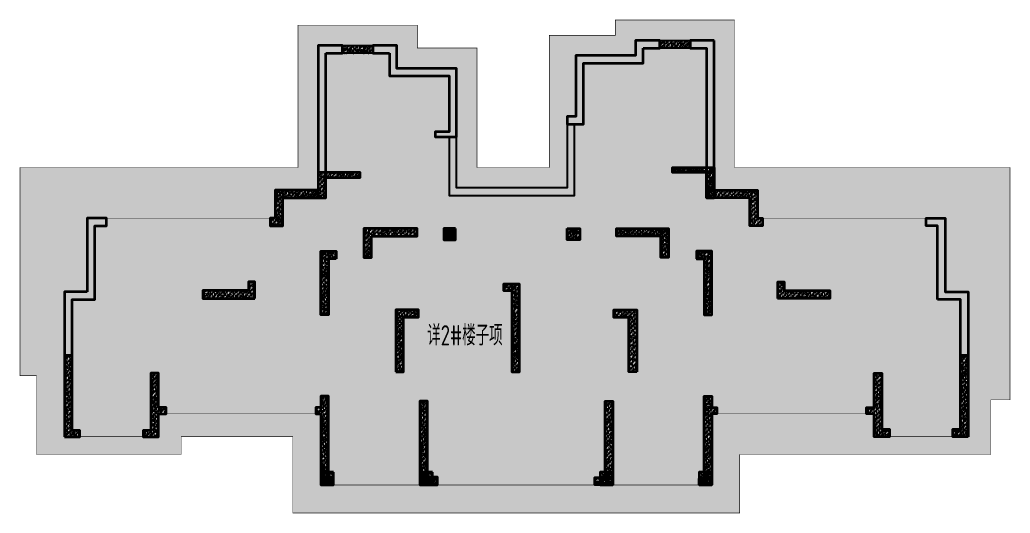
# Model space of a CAD drawing. Extents: x 923964 to 1204934, y 804567 to 1705037.
# Drawn here: x 984564 to 1023584, y 1425617 to 1445037 of the extents above; entities that cross this region are included whole.
import ezdxf
from ezdxf.enums import TextEntityAlignment as Align

# ---------------------------------------------------------------- set-up
doc = ezdxf.new("R2010")
doc.units = 0
doc.header["$LTSCALE"] = 500
doc.linetypes.add('DASH', pattern=[0.35, 0.25, -0.1])
for name, color, linetype in [('S_COLU', 2, 'CONTINUOUS'), ('S_PLAN_HACH1', 61, 'CONTINUOUS'), ('S_WALL', 2, 'CONTINUOUS'), ('S_WALL_HACH', 30, 'CONTINUOUS'), ('S_WALL_OTHE_HACH', 33, 'CONTINUOUS'), ('主楼填充1', 1, 'CONTINUOUS')]:
    doc.layers.add(name, color=color, linetype=linetype)
doc.styles.add('TH-STYLE3', font='tssdeng.shx', dxfattribs={"width": 0.7, "bigfont": 'tssdchn.shx'})
pattern_1 = [(49.99999999999999, (603440.386412383, 1166297.849095088), (179.3150456501884, -15.68803374564878), [18.75, -206.25]), (355, (603440.386412383, 1166297.849095088), (-34.68783340325, 188.048033425003), [15, -165]), (100.4514, (603455.3293323831, 1166296.541760088), (144.6273454285054, 172.3598855152384), [15.9350475, -175.285528]), (46.18420000000002, (603440.386412383, 1166347.849095088), (266.8102621564111, -41.37975358225452), [28.12499999999997, -309.3749999999995]), (96.6356, (603462.6205986331, 1166344.400768338), (233.6656763871758, 243.5294677251104), [23.902572, -262.92825]), (351.1842, (603440.386412383, 1166347.849095088), (233.6654862834068, 243.5296502313311), [22.5, -247.5]), (21, (603465.386412383, 1166335.349095088), (149.2267630296154, -100.6547226663347), [18.75, -206.25]), (326.0000000000001, (603465.386412383, 1166335.349095088), (60.82883298039543, 181.2875112617133), [15, -165]), (71.4514, (603477.821970633, 1166326.961193588), (210.0556571453725, 80.6326241774881), [15.9350475, -175.285528]), (37.50000000000001, (603440.386412383, 1166297.849095088), (3.039963829322667, 83.22346345782788), [0, -163, 0, -167.5, 0, -165.625]), (7.499999999999999, (603440.386412383, 1166297.849095088), (65.76738436053715, 98.60292797059006), [0, -95.5, 0, -159.25, 0, -63.125]), (327.5, (603384.636412383, 1166297.849095088), (133.4556090431022, -5.638717933594939), [0, -62.5, 0, -195, 0, -258.75]), (317.5, (603359.636412383, 1166297.849095088), (145.7965423355966, 25.02624558307943), [0, -81.25, 0, -129.5, 0, -183.75]), (45, (603440.386412383, 1166297.849095088), (-88.38834764831843, 88.38834764831844), [])]
pattern_2 = [(49.99999999999999, (603440.386412383, 1266297.849095088), (179.3150456501884, -15.68803374564878), [18.75, -206.25]), (355, (603440.386412383, 1266297.849095088), (-34.68783340325, 188.048033425003), [15, -165]), (100.4514, (603455.3293323831, 1266296.541760088), (144.6273454285054, 172.3598855152384), [15.9350475, -175.285528]), (46.18420000000002, (603440.386412383, 1266347.849095088), (266.8102621564111, -41.37975358225452), [28.12499999999997, -309.3749999999995]), (96.6356, (603462.6205986331, 1266344.400768338), (233.6656763871758, 243.5294677251104), [23.902572, -262.92825]), (351.1842, (603440.386412383, 1266347.849095088), (233.6654862834068, 243.5296502313311), [22.5, -247.5]), (21, (603465.386412383, 1266335.349095088), (149.2267630296154, -100.6547226663347), [18.75, -206.25]), (326.0000000000001, (603465.386412383, 1266335.349095088), (60.82883298039543, 181.2875112617133), [15, -165]), (71.4514, (603477.821970633, 1266326.961193588), (210.0556571453725, 80.6326241774881), [15.9350475, -175.285528]), (37.50000000000001, (603440.386412383, 1266297.849095088), (3.039963829322667, 83.22346345782788), [0, -163, 0, -167.5, 0, -165.625]), (7.499999999999999, (603440.386412383, 1266297.849095088), (65.76738436053715, 98.60292797059006), [0, -95.5, 0, -159.25, 0, -63.125]), (327.5, (603384.636412383, 1266297.849095088), (133.4556090431022, -5.638717933594939), [0, -62.5, 0, -195, 0, -258.75]), (317.5, (603359.636412383, 1266297.849095088), (145.7965423355966, 25.02624558307943), [0, -81.25, 0, -129.5, 0, -183.75]), (45, (603440.386412383, 1266297.849095088), (-88.38834764831843, 88.38834764831844), [])]

msp = doc.modelspace()

# ---------------------------------------------------------------- hatches: boundary and pattern name
at = {"layer": 'S_PLAN_HACH1'}
h = msp.add_hatch(dxfattribs=at)
h.set_pattern_fill('CROSS', color=4, scale=50, style=0)
h.set_pattern_definition([(0, (-20950.76521069126, 423431.9499665042), (317.5, 317.5), [158.75, -476.25]), (90, (-20871.39021069126, 423352.5749665042), (-317.5, 317.5), [158.75, -476.25])])
h.paths.add_polyline_path([(1012923.895654668, 1425627.369599244), (995323.8956546681, 1425627.369599244), (995323.8956546681, 1428627.369599244), (990923.8956546681, 1428627.369599244), (990923.8956546681, 1427927.369599244), (985223.8956546681, 1427927.369599244), (985223.8956546681, 1431027.368659029), (984573.8956546681, 1431027.368659029), (984573.8956546681, 1439227.369599244), (995523.8956546682, 1439227.369599244), (995523.8956546681, 1444827.369599244), (1000223.895654668, 1444827.369599244), (1000223.895654668, 1443927.369599244), (1002573.895654668, 1443927.369599244), (1002573.895654668, 1439227.369599244), (1005423.895654668, 1439227.369599244), (1005423.895654668, 1444427.369599244), (1008023.895654668, 1444427.369599244), (1008023.895654668, 1445027.369599244), (1012723.895654668, 1445027.369599244), (1012723.895654668, 1439227.369599244), (1023573.895655714, 1439227.369599244), (1023573.895655714, 1430076.805867947), (1022823.895654668, 1430076.805867947), (1022823.895654668, 1427927.369599244), (1012923.895654668, 1427927.369599244)])
at = {"layer": 'S_WALL_HACH'}
for points in [[(1009123.895020989, 1443927.369599275), (1009773.895020989, 1443927.369599275), (1009773.895020989, 1444227.369599275), (1008823.895020989, 1444227.369599275), (1008823.895020989, 1443627.369599275), (1006473.895020989, 1443627.369599275), (1006473.895020989, 1441227.369599275), (1006123.895020989, 1441227.369599275), (1006123.895020989, 1440927.369599275), (1006773.895020989, 1440927.369599275), (1006773.895020989, 1443327.369599275), (1009123.895020989, 1443327.369599275)], [(1009773.895020989, 1444227.369599275), (1010973.895021002, 1444227.369599275), (1010973.895021002, 1443927.369599275), (1009773.895020989, 1443927.369599275)], [(1011923.895021004, 1444227.369599275), (1010973.895021004, 1444227.369599275), (1010973.895021002, 1443927.369599275), (1011623.895021002, 1443927.369599275), (1011623.895020991, 1438027.369599275), (1011923.895020991, 1438027.369599275)], [(996623.8950209885, 1443727.369599275), (997273.8950209885, 1443727.369599275), (997273.8950209885, 1444027.369599275), (996323.8950209885, 1444027.369599275), (996323.8950209885, 1438027.369599275), (996623.8950209885, 1438027.369599275)], [(997273.8950209885, 1444027.369599275), (998473.8950209885, 1444027.369599275), (998473.8950209885, 1443727.369599275), (997273.8950209885, 1443727.369599275)], [(999123.8950209885, 1443727.369599275), (999123.8950209885, 1442827.369599275), (1001473.895020989, 1442827.369599275), (1001473.895020989, 1440627.369599275), (1000923.895020989, 1440627.369599275), (1000923.895020989, 1440427.369599275), (1001773.895020989, 1440427.369599275), (1001773.895020989, 1443127.369599275), (999423.8950209885, 1443127.369599275), (999423.8950209885, 1444027.369599275), (998473.8950209885, 1444027.369599275), (998473.8950209885, 1443727.369599275)], [(1001773.895020989, 1440427.369599275), (1001473.895020989, 1440427.369599275), (1001473.895020989, 1438127.369599275), (1006423.895020989, 1438127.369599275), (1006423.895020989, 1440927.369599275), (1006123.895020989, 1440927.369599275), (1006123.895020989, 1438427.369599275), (1001773.895020989, 1438427.369599275)], [(1011623.895020988, 1439027.369599275), (1010273.895020988, 1439027.369599275), (1010273.895020988, 1439227.369599275), (1011923.895020992, 1439227.369599275), (1011923.895020992, 1438027.369599275), (1011623.895020988, 1438027.369599275)], [(996623.8950209885, 1438827.369599275), (997973.8950209885, 1438827.369599275), (997973.8950209885, 1439027.369599275), (996323.895020989, 1439027.369599275), (996323.895020989, 1438027.369599275), (996623.8950209885, 1438027.369599275)], [(994623.8950209885, 1437227.369599275), (994423.8950209885, 1437227.369599275), (994423.8950209885, 1436927.369599275), (994923.8950209885, 1436927.369599275), (994923.8950209885, 1438027.369599275), (996323.8950209885, 1438027.369599275), (996323.8950209885, 1438327.369599275), (994623.8950209885, 1438327.369599275)], [(1013623.895020988, 1437227.369599275), (1013823.895020988, 1437227.369599275), (1013823.895020988, 1436927.369599275), (1013323.895020988, 1436927.369599275), (1013323.895020988, 1438027.369599275), (1011923.895020989, 1438027.369599275), (1011923.895020989, 1438327.369599275), (1013623.895020988, 1438327.369599275)], [(987223.8950209887, 1434327.369599275), (986323.8950209887, 1434327.369599275), (986323.8950209887, 1431827.369599275), (986623.8950209887, 1431827.369599275), (986623.8950209887, 1434027.369599275), (987523.8950209887, 1434027.369599275), (987523.8950209887, 1436927.369599275), (987973.8950209887, 1436927.369599275), (987973.8950209887, 1437227.369599275), (987223.8950209887, 1437227.369599275)], [(1020723.895020988, 1434027.369599276), (1020723.895020988, 1436927.369599276), (1020273.895020988, 1436927.369599276), (1020273.895020988, 1437227.369599276), (1021023.895020988, 1437227.369599276), (1021023.895020988, 1434327.369599276), (1021923.895020988, 1434327.369599276), (1021923.895020988, 1431827.369599276), (1021623.895020988, 1431827.369599276), (1021623.895020988, 1434027.369599276)], [(998423.8950209885, 1436517.369599275), (1000223.895020989, 1436517.369599275), (1000223.895020989, 1436827.369599275), (998123.8950209885, 1436827.369599275), (998123.8950209885, 1435677.369599275), (998423.8950209885, 1435677.369599275)], [(1001723.895020989, 1436827.369599275), (1001273.895020989, 1436827.369599275), (1001273.895020989, 1436377.369599275), (1001723.895020989, 1436377.369599275)], [(1006123.895020989, 1436827.369599275), (1006623.895020989, 1436827.369599275), (1006623.895020989, 1436377.369599275), (1006123.895020989, 1436377.369599275)], [(1009823.895020988, 1436517.369599275), (1008073.895020988, 1436517.369599275), (1008073.895020988, 1436827.369599275), (1010123.895020988, 1436827.369599275), (1010123.895020988, 1435677.369599275), (1009823.895020988, 1435677.369599275)], [(997023.8950209887, 1435627.369599275), (996723.8950209887, 1435627.369599275), (996723.8950209887, 1433427.369599275), (996423.8950209887, 1433427.369599275), (996423.8950209887, 1435927.369599275), (997023.8950209887, 1435927.369599275)], [(1011223.895020988, 1435627.369599275), (1011523.895020988, 1435627.369599275), (1011523.895020988, 1433427.369599275), (1011823.895020988, 1433427.369599275), (1011823.895020988, 1435927.369599275), (1011223.895020988, 1435927.369599275)], [(993823.8950209885, 1434067.369599275), (993823.8950209885, 1434727.369599275), (993573.8950209885, 1434727.369599275), (993573.8950209885, 1434377.369599275), (991773.8950209885, 1434377.369599275), (991773.8950209885, 1434067.369599275)], [(1003948.895020989, 1434377.369599275), (1003948.895020989, 1431177.369599275), (1004248.895020989, 1431177.369599274), (1004248.895020989, 1434627.369599274), (1003623.895020989, 1434627.369599275), (1003623.895020989, 1434377.369599275)], [(1014423.895020988, 1434067.369599275), (1014423.895020988, 1434727.369599275), (1014673.895020988, 1434727.369599275), (1014673.895020988, 1434377.369599275), (1016473.895020988, 1434377.369599275), (1016473.895020988, 1434067.369599275)], [(999373.8950209885, 1431177.369599275), (999683.8950209885, 1431177.369599275), (999683.8950209885, 1433327.369599275), (1000273.895020989, 1433327.369599275), (1000273.895020989, 1433627.369599275), (999373.8950209885, 1433627.369599275)], [(1008873.895020989, 1431177.369599275), (1008563.895020988, 1431177.369599275), (1008563.895020988, 1433317.369599275), (1007973.895020988, 1433317.369599275), (1007973.895020988, 1433627.369599275), (1008873.895020988, 1433627.369599275)], [(986323.8950209887, 1428627.369599275), (986923.8950209887, 1428627.369599275), (986923.8950209887, 1428877.369599275), (986623.8950209887, 1428877.369599275), (986623.8950209887, 1431827.369599275), (986323.8950209887, 1431827.369599275)], [(1021923.895020989, 1428627.369599276), (1021323.895020989, 1428627.369599276), (1021323.895020989, 1428927.369599276), (1021623.895020989, 1428927.369599276), (1021623.895020989, 1431827.369599276), (1021923.895020989, 1431827.369599276)], [(990023.8950209885, 1429777.369599275), (990023.8950209885, 1431127.369599275), (989723.8950209885, 1431127.369599275), (989723.8950209885, 1428877.369599275), (989423.8950209885, 1428877.369599275), (989423.8950209885, 1428627.369599275), (990023.8950209885, 1428627.369599275), (990023.8950209885, 1429527.369599275), (990323.8950209885, 1429527.369599275), (990323.8950209885, 1429777.369599275)], [(1018223.895020989, 1429777.369599275), (1018223.895020989, 1431127.369599275), (1018523.895020989, 1431127.369599275), (1018523.895020989, 1428927.369599275), (1018823.895020989, 1428927.369599275), (1018823.895020989, 1428627.369599275), (1018223.895020989, 1428627.369599275), (1018223.895020989, 1429527.369599275), (1017923.895020989, 1429527.369599275), (1017923.895020989, 1429777.369599275)], [(996423.8950209885, 1426727.369599276), (996923.8950209885, 1426727.369599276), (996923.8950209885, 1426977.369599276), (996723.8950209885, 1426977.369599276), (996723.8950209885, 1430227.369599276), (996423.8950209885, 1430227.369599276), (996423.8950209885, 1429777.369599275), (996223.8950209885, 1429777.369599275), (996223.8950209887, 1429527.369599275), (996423.8950209885, 1429527.369599275)], [(1011823.895020989, 1426727.369599276), (1011323.895020989, 1426727.369599277), (1011323.895020989, 1426977.369599277), (1011523.895020989, 1426977.369599276), (1011523.895020989, 1430227.369599276), (1011823.895020989, 1430227.369599276), (1011823.895020989, 1429777.369599275), (1012023.895020989, 1429777.369599275), (1012023.895020989, 1429527.369599275), (1011823.895020989, 1429527.369599275)], [(1000623.895020989, 1427029.094082715), (1000623.895020989, 1430027.369599281), (1000323.895020989, 1430027.369599281), (1000323.895020989, 1426727.369599281), (1001023.895020989, 1426727.369599282), (1001023.895020989, 1427029.094082716)], [(1007623.895020989, 1427027.369599281), (1007623.895020989, 1430027.369599281), (1007923.895020989, 1430027.36959928), (1007923.895020989, 1426727.369599281), (1007223.895020989, 1426727.369599282), (1007223.895020989, 1427027.369599282)], [(996923.8950209885, 1427227.369599276), (996423.8950209885, 1427227.369599276), (996423.8950209885, 1426727.369599276), (996923.8950209885, 1426727.369599276)], [(1000823.895020989, 1427227.369599281), (1000323.895020989, 1427227.369599281), (1000323.895020989, 1426727.369599281), (1000823.895020989, 1426727.369599281)], [(1007923.895020989, 1427227.369599281), (1007423.895020989, 1427227.369599281), (1007423.895020989, 1426727.369599281), (1007923.895020989, 1426727.369599281)], [(1011823.895020989, 1427227.369599281), (1011323.895020989, 1427227.369599281), (1011323.895020989, 1426727.369599281), (1011823.895020989, 1426727.369599281)]]:
    msp.add_hatch(color=256, dxfattribs=at).paths.add_polyline_path(points)
at = {"layer": 'S_WALL_OTHE_HACH'}
h = msp.add_hatch(dxfattribs=at)
h.set_pattern_fill('ARMORED', color=256, scale=25, style=0)
h.set_pattern_definition(pattern_1)
h.paths.add_polyline_path([(1009123.895020989, 1443927.369599275), (1009773.895020989, 1443927.369599275), (1009773.895020989, 1444227.369599275), (1008823.895020989, 1444227.369599275), (1008823.895020989, 1443627.369599275), (1006473.895020989, 1443627.369599275), (1006473.895020989, 1441227.369599275), (1006123.895020989, 1441227.369599275), (1006123.895020989, 1440927.369599275), (1006773.895020989, 1440927.369599275), (1006773.895020989, 1443327.369599275), (1009123.895020989, 1443327.369599275)])
h = msp.add_hatch(dxfattribs=at)
h.set_pattern_fill('ARMORED', color=256, scale=25, style=0)
h.set_pattern_definition(pattern_2)
h.paths.add_polyline_path([(1009773.895020989, 1444227.369599275), (1010973.895021002, 1444227.369599275), (1010973.895021002, 1443927.369599275), (1009773.895020989, 1443927.369599275)])
h = msp.add_hatch(dxfattribs=at)
h.set_pattern_fill('ARMORED', color=256, scale=25, style=0)
h.set_pattern_definition(pattern_1)
h.paths.add_polyline_path([(1011923.895021004, 1444227.369599275), (1010973.895021004, 1444227.369599275), (1010973.895021002, 1443927.369599275), (1011623.895021002, 1443927.369599275), (1011623.895020991, 1438027.369599275), (1011923.895020991, 1438027.369599275)])
h = msp.add_hatch(dxfattribs=at)
h.set_pattern_fill('ARMORED', color=256, scale=25, style=0)
h.set_pattern_definition(pattern_1)
h.paths.add_polyline_path([(996623.8950209885, 1443727.369599275), (997273.8950209885, 1443727.369599275), (997273.8950209885, 1444027.369599275), (996323.8950209885, 1444027.369599275), (996323.8950209885, 1438027.369599275), (996623.8950209885, 1438027.369599275)])
h = msp.add_hatch(dxfattribs=at)
h.set_pattern_fill('ARMORED', color=256, scale=25, style=0)
h.set_pattern_definition(pattern_2)
h.paths.add_polyline_path([(997273.8950209885, 1444027.369599275), (998473.8950209885, 1444027.369599275), (998473.8950209885, 1443727.369599275), (997273.8950209885, 1443727.369599275)])
h = msp.add_hatch(dxfattribs=at)
h.set_pattern_fill('ARMORED', color=256, scale=25, style=0)
h.set_pattern_definition(pattern_1)
h.paths.add_polyline_path([(999123.8950209885, 1443727.369599275), (999123.8950209885, 1442827.369599275), (1001473.895020989, 1442827.369599275), (1001473.895020989, 1440627.369599275), (1000923.895020989, 1440627.369599275), (1000923.895020989, 1440427.369599275), (1001773.895020989, 1440427.369599275), (1001773.895020989, 1443127.369599275), (999423.8950209885, 1443127.369599275), (999423.8950209885, 1444027.369599275), (998473.8950209885, 1444027.369599275), (998473.8950209885, 1443727.369599275)])
h = msp.add_hatch(dxfattribs=at)
h.set_pattern_fill('ARMORED', color=256, scale=25, style=0)
h.set_pattern_definition(pattern_2)
h.paths.add_polyline_path([(1001773.895020989, 1440427.369599275), (1001473.895020989, 1440427.369599275), (1001473.895020989, 1438127.369599275), (1006423.895020989, 1438127.369599275), (1006423.895020989, 1440927.369599275), (1006123.895020989, 1440927.369599275), (1006123.895020989, 1438427.369599275), (1001773.895020989, 1438427.369599275)])
h = msp.add_hatch(dxfattribs=at)
h.set_pattern_fill('ARMORED', color=256, scale=25, style=0)
h.set_pattern_definition([(49.99999999999999, (601690.386412383, 1168697.849095088), (179.3150456501884, -15.68803374564878), [18.75, -206.25]), (355, (601690.386412383, 1168697.849095088), (-34.68783340325, 188.048033425003), [15, -165]), (100.4514, (601705.3293323831, 1168696.541760088), (144.6273454285054, 172.3598855152384), [15.9350475, -175.285528]), (46.18420000000002, (601690.386412383, 1168747.849095088), (266.8102621564111, -41.37975358225452), [28.12499999999997, -309.3749999999995]), (96.6356, (601712.6205986331, 1168744.400768338), (233.6656763871758, 243.5294677251104), [23.902572, -262.92825]), (351.1842, (601690.386412383, 1168747.849095088), (233.6654862834068, 243.5296502313311), [22.5, -247.5]), (21, (601715.386412383, 1168735.349095088), (149.2267630296154, -100.6547226663347), [18.75, -206.25]), (326.0000000000001, (601715.386412383, 1168735.349095088), (60.82883298039543, 181.2875112617133), [15, -165]), (71.4514, (601727.821970633, 1168726.961193588), (210.0556571453725, 80.6326241774881), [15.9350475, -175.285528]), (37.50000000000001, (601690.386412383, 1168697.849095088), (3.039963829322667, 83.22346345782788), [0, -163, 0, -167.5, 0, -165.625]), (7.499999999999999, (601690.386412383, 1168697.849095088), (65.76738436053715, 98.60292797059006), [0, -95.5, 0, -159.25, 0, -63.125]), (327.5, (601634.636412383, 1168697.849095088), (133.4556090431022, -5.638717933594939), [0, -62.5, 0, -195, 0, -258.75]), (317.5, (601609.636412383, 1168697.849095088), (145.7965423355966, 25.02624558307943), [0, -81.25, 0, -129.5, 0, -183.75]), (45, (601690.386412383, 1168697.849095088), (-88.38834764831843, 88.38834764831844), [])])
h.paths.add_polyline_path([(1011623.895020988, 1439027.369599275), (1010273.895020988, 1439027.369599275), (1010273.895020988, 1439227.369599275), (1011923.895020992, 1439227.369599275), (1011923.895020992, 1438027.369599275), (1011623.895020988, 1438027.369599275)])
h = msp.add_hatch(dxfattribs=at)
h.set_pattern_fill('ARMORED', color=256, scale=25, style=0)
h.set_pattern_definition([(49.99999999999999, (601690.386412383, 1168497.849095088), (179.3150456501884, -15.68803374564878), [18.75, -206.25]), (355, (601690.386412383, 1168497.849095088), (-34.68783340325, 188.048033425003), [15, -165]), (100.4514, (601705.3293323831, 1168496.541760088), (144.6273454285054, 172.3598855152384), [15.9350475, -175.285528]), (46.18420000000002, (601690.386412383, 1168547.849095088), (266.8102621564111, -41.37975358225452), [28.12499999999997, -309.3749999999995]), (96.6356, (601712.6205986331, 1168544.400768338), (233.6656763871758, 243.5294677251104), [23.902572, -262.92825]), (351.1842, (601690.386412383, 1168547.849095088), (233.6654862834068, 243.5296502313311), [22.5, -247.5]), (21, (601715.386412383, 1168535.349095088), (149.2267630296154, -100.6547226663347), [18.75, -206.25]), (326.0000000000001, (601715.386412383, 1168535.349095088), (60.82883298039543, 181.2875112617133), [15, -165]), (71.4514, (601727.821970633, 1168526.961193588), (210.0556571453725, 80.6326241774881), [15.9350475, -175.285528]), (37.50000000000001, (601690.386412383, 1168497.849095088), (3.039963829322667, 83.22346345782788), [0, -163, 0, -167.5, 0, -165.625]), (7.499999999999999, (601690.386412383, 1168497.849095088), (65.76738436053715, 98.60292797059006), [0, -95.5, 0, -159.25, 0, -63.125]), (327.5, (601634.636412383, 1168497.849095088), (133.4556090431022, -5.638717933594939), [0, -62.5, 0, -195, 0, -258.75]), (317.5, (601609.636412383, 1168497.849095088), (145.7965423355966, 25.02624558307943), [0, -81.25, 0, -129.5, 0, -183.75]), (45, (601690.386412383, 1168497.849095088), (-88.38834764831843, 88.38834764831844), [])])
h.paths.add_polyline_path([(996623.8950209885, 1438827.369599275), (997973.8950209885, 1438827.369599275), (997973.8950209885, 1439027.369599275), (996323.895020989, 1439027.369599275), (996323.895020989, 1438027.369599275), (996623.8950209885, 1438027.369599275)])
h = msp.add_hatch(dxfattribs=at)
h.set_pattern_fill('ARMORED', color=256, scale=25, style=0)
h.set_pattern_definition(pattern_1)
h.paths.add_polyline_path([(994623.8950209885, 1437227.369599275), (994423.8950209885, 1437227.369599275), (994423.8950209885, 1436927.369599275), (994923.8950209885, 1436927.369599275), (994923.8950209885, 1438027.369599275), (996323.8950209885, 1438027.369599275), (996323.8950209885, 1438327.369599275), (994623.8950209885, 1438327.369599275)])
h = msp.add_hatch(dxfattribs=at)
h.set_pattern_fill('ARMORED', color=256, scale=25, style=0)
h.set_pattern_definition(pattern_1)
h.paths.add_polyline_path([(1013623.895020988, 1437227.369599275), (1013823.895020988, 1437227.369599275), (1013823.895020988, 1436927.369599275), (1013323.895020988, 1436927.369599275), (1013323.895020988, 1438027.369599275), (1011923.895020989, 1438027.369599275), (1011923.895020989, 1438327.369599275), (1013623.895020988, 1438327.369599275)])
h = msp.add_hatch(dxfattribs=at)
h.set_pattern_fill('ARMORED', color=256, scale=25, style=0)
h.set_pattern_definition(pattern_1)
h.paths.add_polyline_path([(987223.8950209887, 1434327.369599275), (986323.8950209887, 1434327.369599275), (986323.8950209887, 1431827.369599275), (986623.8950209887, 1431827.369599275), (986623.8950209887, 1434027.369599275), (987523.8950209887, 1434027.369599275), (987523.8950209887, 1436927.369599275), (987973.8950209887, 1436927.369599275), (987973.8950209887, 1437227.369599275), (987223.8950209887, 1437227.369599275)])
h = msp.add_hatch(dxfattribs=at)
h.set_pattern_fill('ARMORED', color=256, scale=25, style=0)
h.set_pattern_definition(pattern_1)
h.paths.add_polyline_path([(1020723.895020988, 1434027.369599276), (1020723.895020988, 1436927.369599276), (1020273.895020988, 1436927.369599276), (1020273.895020988, 1437227.369599276), (1021023.895020988, 1437227.369599276), (1021023.895020988, 1434327.369599276), (1021923.895020988, 1434327.369599276), (1021923.895020988, 1431827.369599276), (1021623.895020988, 1431827.369599276), (1021623.895020988, 1434027.369599276)])
h = msp.add_hatch(dxfattribs=at)
h.set_pattern_fill('ARMORED', color=256, scale=25, style=0)
h.set_pattern_definition(pattern_1)
h.paths.add_polyline_path([(998423.8950209885, 1436517.369599275), (1000223.895020989, 1436517.369599275), (1000223.895020989, 1436827.369599275), (998123.8950209885, 1436827.369599275), (998123.8950209885, 1435677.369599275), (998423.8950209885, 1435677.369599275)])
h = msp.add_hatch(dxfattribs=at)
h.set_pattern_fill('ARMORED', color=256, scale=25, style=0)
h.set_pattern_definition(pattern_1)
h.paths.add_polyline_path([(1001723.895020989, 1436827.369599275), (1001273.895020989, 1436827.369599275), (1001273.895020989, 1436377.369599275), (1001723.895020989, 1436377.369599275)])
h = msp.add_hatch(dxfattribs=at)
h.set_pattern_fill('ARMORED', color=256, scale=25, style=0)
h.set_pattern_definition([(49.99999999999999, (603090.3864123834, 1166297.849095088), (179.3150456501884, -15.68803374564878), [18.75, -206.25]), (355, (603090.3864123834, 1166297.849095088), (-34.68783340325, 188.048033425003), [15, -165]), (100.4514, (603105.3293323833, 1166296.541760088), (144.6273454285054, 172.3598855152384), [15.9350475, -175.285528]), (46.18420000000002, (603090.3864123834, 1166347.849095088), (266.8102621564111, -41.37975358225452), [28.12499999999997, -309.3749999999995]), (96.6356, (603112.6205986334, 1166344.400768338), (233.6656763871758, 243.5294677251104), [23.902572, -262.92825]), (351.1842, (603090.3864123834, 1166347.849095088), (233.6654862834068, 243.5296502313311), [22.5, -247.5]), (21, (603115.3864123834, 1166335.349095088), (149.2267630296154, -100.6547226663347), [18.75, -206.25]), (326.0000000000001, (603115.3864123834, 1166335.349095088), (60.82883298039543, 181.2875112617133), [15, -165]), (71.4514, (603127.8219706335, 1166326.961193588), (210.0556571453725, 80.6326241774881), [15.9350475, -175.285528]), (37.50000000000001, (603090.3864123834, 1166297.849095088), (3.039963829322667, 83.22346345782788), [0, -163, 0, -167.5, 0, -165.625]), (7.499999999999999, (603090.3864123834, 1166297.849095088), (65.76738436053715, 98.60292797059006), [0, -95.5, 0, -159.25, 0, -63.125]), (327.5, (603034.6364123834, 1166297.849095088), (133.4556090431022, -5.638717933594939), [0, -62.5, 0, -195, 0, -258.75]), (317.5, (603009.6364123834, 1166297.849095088), (145.7965423355966, 25.02624558307943), [0, -81.25, 0, -129.5, 0, -183.75]), (45, (603090.3864123834, 1166297.849095088), (-88.38834764831843, 88.38834764831844), [])])
h.paths.add_polyline_path([(1006123.895020989, 1436827.369599275), (1006623.895020989, 1436827.369599275), (1006623.895020989, 1436377.369599275), (1006123.895020989, 1436377.369599275)])
h = msp.add_hatch(dxfattribs=at)
h.set_pattern_fill('ARMORED', color=256, scale=25, style=0)
h.set_pattern_definition(pattern_1)
h.paths.add_polyline_path([(1009823.895020988, 1436517.369599275), (1008073.895020988, 1436517.369599275), (1008073.895020988, 1436827.369599275), (1010123.895020988, 1436827.369599275), (1010123.895020988, 1435677.369599275), (1009823.895020988, 1435677.369599275)])
h = msp.add_hatch(dxfattribs=at)
h.set_pattern_fill('ARMORED', color=256, scale=25, style=0)
h.set_pattern_definition(pattern_1)
h.paths.add_polyline_path([(997023.8950209887, 1435627.369599275), (996723.8950209887, 1435627.369599275), (996723.8950209887, 1433427.369599275), (996423.8950209887, 1433427.369599275), (996423.8950209887, 1435927.369599275), (997023.8950209887, 1435927.369599275)])
h = msp.add_hatch(dxfattribs=at)
h.set_pattern_fill('ARMORED', color=256, scale=25, style=0)
h.set_pattern_definition(pattern_1)
h.paths.add_polyline_path([(1011223.895020988, 1435627.369599275), (1011523.895020988, 1435627.369599275), (1011523.895020988, 1433427.369599275), (1011823.895020988, 1433427.369599275), (1011823.895020988, 1435927.369599275), (1011223.895020988, 1435927.369599275)])
h = msp.add_hatch(dxfattribs=at)
h.set_pattern_fill('ARMORED', color=256, scale=25, style=0)
h.set_pattern_definition(pattern_1)
h.paths.add_polyline_path([(993823.8950209885, 1434067.369599275), (993823.8950209885, 1434727.369599275), (993573.8950209885, 1434727.369599275), (993573.8950209885, 1434377.369599275), (991773.8950209885, 1434377.369599275), (991773.8950209885, 1434067.369599275)])
h = msp.add_hatch(dxfattribs=at)
h.set_pattern_fill('ARMORED', color=256, scale=25, style=0)
h.set_pattern_definition(pattern_1)
h.paths.add_polyline_path([(1003948.895020989, 1434377.369599275), (1003948.895020989, 1431177.369599275), (1004248.895020989, 1431177.369599274), (1004248.895020989, 1434627.369599274), (1003623.895020989, 1434627.369599275), (1003623.895020989, 1434377.369599275)])
h = msp.add_hatch(dxfattribs=at)
h.set_pattern_fill('ARMORED', color=256, scale=25, style=0)
h.set_pattern_definition(pattern_1)
h.paths.add_polyline_path([(1014423.895020988, 1434067.369599275), (1014423.895020988, 1434727.369599275), (1014673.895020988, 1434727.369599275), (1014673.895020988, 1434377.369599275), (1016473.895020988, 1434377.369599275), (1016473.895020988, 1434067.369599275)])
h = msp.add_hatch(dxfattribs=at)
h.set_pattern_fill('ARMORED', color=256, scale=25, style=0)
h.set_pattern_definition(pattern_1)
h.paths.add_polyline_path([(999373.8950209885, 1431177.369599275), (999673.8950209885, 1431177.369599275), (999683.8950209885, 1433327.369599275), (1000273.895020989, 1433327.369599275), (1000273.895020989, 1433627.369599275), (999373.8950209885, 1433627.369599275)])
h = msp.add_hatch(dxfattribs=at)
h.set_pattern_fill('ARMORED', color=256, scale=25, style=0)
h.set_pattern_definition(pattern_1)
h.paths.add_polyline_path([(1008873.895020989, 1431177.369599275), (1008563.895020988, 1431177.369599275), (1008563.895020988, 1433317.369599275), (1007973.895020988, 1433317.369599275), (1007973.895020988, 1433627.369599275), (1008873.895020988, 1433627.369599275)])
h = msp.add_hatch(dxfattribs=at)
h.set_pattern_fill('ARMORED', color=256, scale=25, style=0)
h.set_pattern_definition(pattern_1)
h.paths.add_polyline_path([(986323.8950209887, 1428627.369599275), (986923.8950209887, 1428627.369599275), (986923.8950209887, 1428877.369599275), (986623.8950209887, 1428877.369599275), (986623.8950209887, 1431827.369599275), (986323.8950209887, 1431827.369599275)])
h = msp.add_hatch(dxfattribs=at)
h.set_pattern_fill('ARMORED', color=256, scale=25, style=0)
h.set_pattern_definition(pattern_1)
h.paths.add_polyline_path([(1021923.895020989, 1428627.369599276), (1021323.895020989, 1428627.369599276), (1021323.895020989, 1428927.369599276), (1021623.895020989, 1428927.369599276), (1021623.895020989, 1431827.369599276), (1021923.895020989, 1431827.369599276)])
h = msp.add_hatch(dxfattribs=at)
h.set_pattern_fill('ARMORED', color=256, scale=25, style=0)
h.set_pattern_definition(pattern_1)
h.paths.add_polyline_path([(990023.8950209885, 1429777.369599275), (990023.8950209885, 1431127.369599275), (989723.8950209885, 1431127.369599275), (989723.8950209885, 1428877.369599275), (989423.8950209885, 1428877.369599275), (989423.8950209885, 1428627.369599275), (990023.8950209885, 1428627.369599275), (990023.8950209885, 1429527.369599275), (990323.8950209885, 1429527.369599275), (990323.8950209885, 1429777.369599275)])
h = msp.add_hatch(dxfattribs=at)
h.set_pattern_fill('ARMORED', color=256, scale=25, style=0)
h.set_pattern_definition(pattern_1)
h.paths.add_polyline_path([(1018223.895020989, 1429777.369599275), (1018223.895020989, 1431127.369599275), (1018523.895020989, 1431127.369599275), (1018523.895020989, 1428927.369599275), (1018823.895020989, 1428927.369599275), (1018823.895020989, 1428627.369599275), (1018223.895020989, 1428627.369599275), (1018223.895020989, 1429527.369599275), (1017923.895020989, 1429527.369599275), (1017923.895020989, 1429777.369599275)])
h = msp.add_hatch(dxfattribs=at)
h.set_pattern_fill('ARMORED', color=256, scale=25, style=0)
h.set_pattern_definition(pattern_1)
h.paths.add_polyline_path([(996423.8950209885, 1426727.369599276), (996923.8950209885, 1426727.369599276), (996923.8950209885, 1426977.369599276), (996723.8950209885, 1426977.369599276), (996723.8950209885, 1430227.369599276), (996423.8950209885, 1430227.369599276), (996423.8950209885, 1429777.369599275), (996223.8950209885, 1429777.369599275), (996223.8950209887, 1429527.369599275), (996423.8950209885, 1429527.369599275)])
h = msp.add_hatch(dxfattribs=at)
h.set_pattern_fill('ARMORED', color=256, scale=25, style=0)
h.set_pattern_definition(pattern_1)
h.paths.add_polyline_path([(1011823.895020989, 1426727.369599276), (1011323.895020989, 1426727.369599277), (1011323.895020989, 1426977.369599277), (1011523.895020989, 1426977.369599276), (1011523.895020989, 1430227.369599276), (1011823.895020989, 1430227.369599276), (1011823.895020989, 1429777.369599275), (1012023.895020989, 1429777.369599275), (1012023.895020989, 1429527.369599275), (1011823.895020989, 1429527.369599275)])
h = msp.add_hatch(dxfattribs=at)
h.set_pattern_fill('ARMORED', color=256, scale=25, style=0)
h.set_pattern_definition(pattern_1)
h.paths.add_polyline_path([(1000623.895020989, 1427029.094082715), (1000623.895020989, 1430027.369599281), (1000323.895020989, 1430027.369599281), (1000323.895020989, 1426727.369599281), (1001023.895020989, 1426727.369599282), (1001023.895020989, 1427029.094082716)])
h = msp.add_hatch(dxfattribs=at)
h.set_pattern_fill('ARMORED', color=256, scale=25, style=0)
h.set_pattern_definition(pattern_1)
h.paths.add_polyline_path([(1007623.895020989, 1427027.369599281), (1007623.895020989, 1430027.369599281), (1007923.895020989, 1430027.36959928), (1007923.895020989, 1426727.369599281), (1007223.895020989, 1426727.369599282), (1007223.895020989, 1427027.369599282)])
h = msp.add_hatch(dxfattribs=at)
h.set_pattern_fill('ARMORED', color=256, scale=25, style=0)
h.set_pattern_definition([(49.99999999999999, (598590.386412383, 1156597.849095089), (179.3150456501884, -15.68803374564878), [18.75, -206.25]), (355, (598590.386412383, 1156597.849095089), (-34.68783340325, 188.048033425003), [15, -165]), (100.4514, (598605.3293323831, 1156596.541760089), (144.6273454285054, 172.3598855152384), [15.9350475, -175.285528]), (46.18420000000002, (598590.386412383, 1156647.849095089), (266.8102621564111, -41.37975358225452), [28.12499999999996, -309.3749999999994]), (96.6356, (598612.6205986331, 1156644.400768339), (233.6656763871758, 243.5294677251104), [23.902572, -262.92825]), (351.1842, (598590.386412383, 1156647.849095089), (233.6654862834068, 243.5296502313311), [22.5, -247.5]), (21, (598615.386412383, 1156635.349095089), (149.2267630296154, -100.6547226663347), [18.75, -206.25]), (326.0000000000001, (598615.386412383, 1156635.349095089), (60.82883298039543, 181.2875112617133), [15, -165]), (71.4514, (598627.821970633, 1156626.961193589), (210.0556571453725, 80.6326241774881), [15.9350475, -175.285528]), (37.50000000000001, (598590.386412383, 1156597.849095089), (3.039963829322667, 83.22346345782788), [0, -163, 0, -167.5, 0, -165.625]), (7.499999999999999, (598590.386412383, 1156597.849095089), (65.76738436053715, 98.60292797059006), [0, -95.5, 0, -159.25, 0, -63.125]), (327.5, (598534.636412383, 1156597.849095089), (133.4556090431022, -5.638717933594939), [0, -62.5, 0, -195, 0, -258.75]), (317.5, (598509.636412383, 1156597.849095089), (145.7965423355966, 25.02624558307943), [0, -81.25, 0, -129.5, 0, -183.75]), (45, (598590.386412383, 1156597.849095089), (-88.38834764831843, 88.38834764831844), [])])
h.paths.add_polyline_path([(996923.8950209885, 1427227.369599276), (996423.8950209885, 1427227.369599276), (996423.8950209885, 1426727.369599276), (996923.8950209885, 1426727.369599276)])
h = msp.add_hatch(dxfattribs=at)
h.set_pattern_fill('ARMORED', color=256, scale=25, style=0)
h.set_pattern_definition([(49.99999999999999, (602490.386412383, 1156597.849095094), (179.3150456501884, -15.68803374564878), [18.75, -206.25]), (355, (602490.386412383, 1156597.849095094), (-34.68783340325, 188.048033425003), [15, -165]), (100.4514, (602505.3293323831, 1156596.541760094), (144.6273454285054, 172.3598855152384), [15.9350475, -175.285528]), (46.18420000000002, (602490.386412383, 1156647.849095094), (266.8102621564111, -41.37975358225452), [28.12499999999996, -309.3749999999993]), (96.6356, (602512.6205986331, 1156644.400768344), (233.6656763871758, 243.5294677251104), [23.902572, -262.92825]), (351.1842, (602490.386412383, 1156647.849095094), (233.6654862834068, 243.5296502313311), [22.5, -247.5]), (21, (602515.386412383, 1156635.349095094), (149.2267630296154, -100.6547226663347), [18.75, -206.25]), (326.0000000000001, (602515.386412383, 1156635.349095094), (60.82883298039543, 181.2875112617133), [15, -165]), (71.4514, (602527.821970633, 1156626.961193594), (210.0556571453725, 80.6326241774881), [15.9350475, -175.285528]), (37.50000000000001, (602490.386412383, 1156597.849095094), (3.039963829322667, 83.22346345782788), [0, -163, 0, -167.5, 0, -165.625]), (7.499999999999999, (602490.386412383, 1156597.849095094), (65.76738436053715, 98.60292797059006), [0, -95.5, 0, -159.25, 0, -63.125]), (327.5, (602434.636412383, 1156597.849095094), (133.4556090431022, -5.638717933594939), [0, -62.5, 0, -195, 0, -258.75]), (317.5, (602409.636412383, 1156597.849095094), (145.7965423355966, 25.02624558307943), [0, -81.25, 0, -129.5, 0, -183.75]), (45, (602490.386412383, 1156597.849095094), (-88.38834764831843, 88.38834764831844), [])])
h.paths.add_polyline_path([(1000823.895020989, 1427227.369599281), (1000323.895020989, 1427227.369599281), (1000323.895020989, 1426727.369599281), (1000823.895020989, 1426727.369599281)])
h = msp.add_hatch(dxfattribs=at)
h.set_pattern_fill('ARMORED', color=256, scale=25, style=0)
h.set_pattern_definition([(49.99999999999999, (609590.386412383, 1156597.849095094), (179.3150456501884, -15.68803374564878), [18.75, -206.25]), (355, (609590.386412383, 1156597.849095094), (-34.68783340325, 188.048033425003), [15, -165]), (100.4514, (609605.3293323831, 1156596.541760094), (144.6273454285054, 172.3598855152384), [15.9350475, -175.285528]), (46.18420000000002, (609590.386412383, 1156647.849095094), (266.8102621564111, -41.37975358225452), [28.12499999999995, -309.3749999999993]), (96.6356, (609612.6205986331, 1156644.400768344), (233.6656763871758, 243.5294677251104), [23.902572, -262.92825]), (351.1842, (609590.386412383, 1156647.849095094), (233.6654862834068, 243.5296502313311), [22.5, -247.5]), (21, (609615.386412383, 1156635.349095094), (149.2267630296154, -100.6547226663347), [18.75, -206.25]), (326.0000000000001, (609615.386412383, 1156635.349095094), (60.82883298039543, 181.2875112617133), [15, -165]), (71.4514, (609627.8219706331, 1156626.961193594), (210.0556571453725, 80.6326241774881), [15.9350475, -175.285528]), (37.50000000000001, (609590.386412383, 1156597.849095094), (3.039963829322667, 83.22346345782788), [0, -163, 0, -167.5, 0, -165.625]), (7.499999999999999, (609590.386412383, 1156597.849095094), (65.76738436053715, 98.60292797059006), [0, -95.5, 0, -159.25, 0, -63.125]), (327.5, (609534.636412383, 1156597.849095094), (133.4556090431022, -5.638717933594939), [0, -62.5, 0, -195, 0, -258.75]), (317.5, (609509.636412383, 1156597.849095094), (145.7965423355966, 25.02624558307943), [0, -81.25, 0, -129.5, 0, -183.75]), (45, (609590.386412383, 1156597.849095094), (-88.38834764831843, 88.38834764831844), [])])
h.paths.add_polyline_path([(1007923.895020989, 1427227.369599281), (1007423.895020989, 1427227.369599281), (1007423.895020989, 1426727.369599281), (1007923.895020989, 1426727.369599281)])
h = msp.add_hatch(dxfattribs=at)
h.set_pattern_fill('ARMORED', color=256, scale=25, style=0)
h.set_pattern_definition([(49.99999999999999, (613490.386412383, 1156597.849095094), (179.3150456501884, -15.68803374564878), [18.75, -206.25]), (355, (613490.386412383, 1156597.849095094), (-34.68783340325, 188.048033425003), [15, -165]), (100.4514, (613505.3293323831, 1156596.541760094), (144.6273454285054, 172.3598855152384), [15.9350475, -175.285528]), (46.18420000000002, (613490.386412383, 1156647.849095094), (266.8102621564111, -41.37975358225452), [28.12499999999995, -309.3749999999993]), (96.6356, (613512.6205986331, 1156644.400768344), (233.6656763871758, 243.5294677251104), [23.902572, -262.92825]), (351.1842, (613490.386412383, 1156647.849095094), (233.6654862834068, 243.5296502313311), [22.5, -247.5]), (21, (613515.386412383, 1156635.349095094), (149.2267630296154, -100.6547226663347), [18.75, -206.25]), (326.0000000000001, (613515.386412383, 1156635.349095094), (60.82883298039543, 181.2875112617133), [15, -165]), (71.4514, (613527.8219706331, 1156626.961193594), (210.0556571453725, 80.6326241774881), [15.9350475, -175.285528]), (37.50000000000001, (613490.386412383, 1156597.849095094), (3.039963829322667, 83.22346345782788), [0, -163, 0, -167.5, 0, -165.625]), (7.499999999999999, (613490.386412383, 1156597.849095094), (65.76738436053715, 98.60292797059006), [0, -95.5, 0, -159.25, 0, -63.125]), (327.5, (613434.636412383, 1156597.849095094), (133.4556090431022, -5.638717933594939), [0, -62.5, 0, -195, 0, -258.75]), (317.5, (613409.636412383, 1156597.849095094), (145.7965423355966, 25.02624558307943), [0, -81.25, 0, -129.5, 0, -183.75]), (45, (613490.386412383, 1156597.849095094), (-88.38834764831843, 88.38834764831844), [])])
h.paths.add_polyline_path([(1011823.895020989, 1427227.369599281), (1011323.895020989, 1427227.369599281), (1011323.895020989, 1426727.369599281), (1011823.895020989, 1426727.369599281)])
at = {"layer": '主楼填充1'}
h = msp.add_hatch(dxfattribs=at)
h.set_pattern_fill('GRASS', color=1, scale=20)
h.set_pattern_definition([(90, (-360358.3272170253, 298792.9893621239), (-359.21, 359.21), [95.25, -623.17]), (45, (-360358.3272170253, 298792.9893621239), (-359.2102448427661, 359.2102448427661), [95.25, -412.75]), (135, (-360358.3272170253, 298792.9893621239), (-359.2102448427661, -359.2102448427661), [95.25, -412.75])])
h.paths.add_polyline_path([(996423.8950105634, 1426727.369599257), (996423.8950209821, 1429527.36959928), (990023.8950209821, 1429527.36959928), (990023.8950105658, 1428627.36959928), (986323.8950209821, 1428627.36959928), (986323.8950209887, 1434327.369599275), (987223.8950105639, 1434327.369599272), (987223.8950209821, 1437227.36959928), (994623.8950209821, 1437227.36959928), (994623.8950209821, 1438327.36959928), (996323.8950209821, 1438327.369599227), (996323.8950209821, 1444027.36959928), (999423.8950209821, 1444027.36959928), (999423.8950209821, 1443127.36959928), (1001773.895020982, 1443127.36959928), (1001773.895014804, 1438427.372274957), (1006124.1857183, 1438427.372274938), (1006123.895020982, 1441227.36959928), (1006473.895020982, 1441227.36959928), (1006473.895020982, 1443627.36959928), (1008823.895020982, 1443627.36959928), (1008823.895020982, 1444227.36959928), (1011923.895020997, 1444227.36959928), (1011923.895020982, 1438327.369599227), (1013623.895020982, 1438327.369599281), (1013623.895020982, 1437227.369599281), (1021023.895020982, 1437227.369599281), (1021023.895010564, 1434327.369599272), (1021923.895020982, 1434327.369599281), (1021923.895010575, 1428627.369599272), (1018223.895020982, 1428627.369599281), (1018223.895020982, 1429527.369599281), (1011823.895020982, 1429527.369599281), (1011823.895020982, 1426727.369599282)])

# ---------------------------------------------------------------- linework, layer by layer
at = {"layer": 'S_COLU', "lineweight": 35}
for points in [[(1001723.895020989, 1436827.369599275), (1001273.895020989, 1436827.369599275), (1001273.895020989, 1436377.369599275), (1001723.895020989, 1436377.369599275)], [(1006123.895020989, 1436827.369599275), (1006623.895020989, 1436827.369599275), (1006623.895020989, 1436377.369599275), (1006123.895020989, 1436377.369599275)], [(996923.8950209885, 1427227.369599276), (996423.8950209885, 1427227.369599276), (996423.8950209885, 1426727.369599276), (996923.8950209885, 1426727.369599276)], [(1000823.895020989, 1427227.369599281), (1000323.895020989, 1427227.369599281), (1000323.895020989, 1426727.369599281), (1000823.895020989, 1426727.369599281)], [(1007923.895020989, 1427227.369599281), (1007423.895020989, 1427227.369599281), (1007423.895020989, 1426727.369599281), (1007923.895020989, 1426727.369599281)], [(1011823.895020989, 1427227.369599281), (1011323.895020989, 1427227.369599281), (1011323.895020989, 1426727.369599281), (1011823.895020989, 1426727.369599281)]]:
    msp.add_lwpolyline(points, close=True, dxfattribs=at)
at = {"layer": 'S_PLAN_HACH1', "color": 4, "linetype": 'DASH', "const_width": 20}
msp.add_lwpolyline([(1012923.895654668, 1425627.369599244), (995323.8956546681, 1425627.369599244), (995323.8956546681, 1428627.369599244), (990923.8956546681, 1428627.369599244), (990923.8956546681, 1427927.369599244), (985223.8956546681, 1427927.369599244), (985223.8956546681, 1431027.368659029), (984573.8956546681, 1431027.368659029), (984573.8956546681, 1439227.369599244), (995523.8956546682, 1439227.369599244), (995523.8956546681, 1444827.369599244), (1000223.895654668, 1444827.369599244), (1000223.895654668, 1443927.369599244), (1002573.895654668, 1443927.369599244), (1002573.895654668, 1439227.369599244), (1005423.895654668, 1439227.369599244), (1005423.895654668, 1444427.369599244), (1008023.895654668, 1444427.369599244), (1008023.895654668, 1445027.369599244), (1012723.895654668, 1445027.369599244), (1012723.895654668, 1439227.369599244), (1023573.895655714, 1439227.369599244), (1023573.895655714, 1430076.805867947), (1022823.895654668, 1430076.805867947), (1022823.895654668, 1427927.369599244), (1012923.895654668, 1427927.369599244)], close=True, dxfattribs=at)
at = {"layer": 'S_WALL', "lineweight": 35}
for points in [[(1009123.895020989, 1443927.369599275), (1009773.895020989, 1443927.369599275), (1009773.895020989, 1444227.369599275), (1008823.895020989, 1444227.369599275), (1008823.895020989, 1443627.369599275), (1006473.895020989, 1443627.369599275), (1006473.895020989, 1441227.369599275), (1006123.895020989, 1441227.369599275), (1006123.895020989, 1440927.369599275), (1006773.895020989, 1440927.369599275), (1006773.895020989, 1443327.369599275), (1009123.895020989, 1443327.369599275)], [(1011923.895021004, 1444227.369599275), (1010973.895021004, 1444227.369599275), (1010973.895021002, 1443927.369599275), (1011623.895021002, 1443927.369599275), (1011623.895020991, 1438027.369599275), (1011923.895020991, 1438027.369599275)], [(996623.8950209885, 1443727.369599275), (997273.8950209885, 1443727.369599275), (997273.8950209885, 1444027.369599275), (996323.8950209885, 1444027.369599275), (996323.8950209885, 1438027.369599275), (996623.8950209885, 1438027.369599275)], [(999123.8950209885, 1443727.369599275), (999123.8950209885, 1442827.369599275), (1001473.895020989, 1442827.369599275), (1001473.895020989, 1440627.369599275), (1000923.895020989, 1440627.369599275), (1000923.895020989, 1440427.369599275), (1001773.895020989, 1440427.369599275), (1001773.895020989, 1443127.369599275), (999423.8950209885, 1443127.369599275), (999423.8950209885, 1444027.369599275), (998473.8950209885, 1444027.369599275), (998473.8950209885, 1443727.369599275)], [(1011623.895020988, 1439027.369599275), (1010273.895020988, 1439027.369599275), (1010273.895020988, 1439227.369599275), (1011923.895020992, 1439227.369599275), (1011923.895020992, 1438027.369599275), (1011623.895020988, 1438027.369599275)], [(996623.8950209885, 1438827.369599275), (997973.8950209885, 1438827.369599275), (997973.8950209885, 1439027.369599275), (996323.895020989, 1439027.369599275), (996323.895020989, 1438027.369599275), (996623.8950209885, 1438027.369599275)], [(994623.8950209885, 1437227.369599275), (994423.8950209885, 1437227.369599275), (994423.8950209885, 1436927.369599275), (994923.8950209885, 1436927.369599275), (994923.8950209885, 1438027.369599275), (996323.8950209885, 1438027.369599275), (996323.8950209885, 1438327.369599275), (994623.8950209885, 1438327.369599275)], [(1013623.895020988, 1437227.369599275), (1013823.895020988, 1437227.369599275), (1013823.895020988, 1436927.369599275), (1013323.895020988, 1436927.369599275), (1013323.895020988, 1438027.369599275), (1011923.895020989, 1438027.369599275), (1011923.895020989, 1438327.369599275), (1013623.895020988, 1438327.369599275)], [(987223.8950209887, 1434327.369599275), (986323.8950209887, 1434327.369599275), (986323.8950209887, 1431827.369599275), (986623.8950209887, 1431827.369599275), (986623.8950209887, 1434027.369599275), (987523.8950209887, 1434027.369599275), (987523.8950209887, 1436927.369599275), (987973.8950209887, 1436927.369599275), (987973.8950209887, 1437227.369599275), (987223.8950209887, 1437227.369599275)], [(998423.8950209885, 1436517.369599275), (1000223.895020989, 1436517.369599275), (1000223.895020989, 1436827.369599275), (998123.8950209885, 1436827.369599275), (998123.8950209885, 1435677.369599275), (998423.8950209885, 1435677.369599275)], [(1009823.895020988, 1436517.369599275), (1008073.895020988, 1436517.369599275), (1008073.895020988, 1436827.369599275), (1010123.895020988, 1436827.369599275), (1010123.895020988, 1435677.369599275), (1009823.895020988, 1435677.369599275)], [(993823.8950209885, 1434067.369599275), (993823.8950209885, 1434727.369599275), (993573.8950209885, 1434727.369599275), (993573.8950209885, 1434377.369599275), (991773.8950209885, 1434377.369599275), (991773.8950209885, 1434067.369599275)], [(1003948.895020989, 1434377.369599275), (1003948.895020989, 1431177.369599275), (1004248.895020989, 1431177.369599274), (1004248.895020989, 1434627.369599274), (1003623.895020989, 1434627.369599275), (1003623.895020989, 1434377.369599275)], [(1014423.895020988, 1434067.369599275), (1014423.895020988, 1434727.369599275), (1014673.895020988, 1434727.369599275), (1014673.895020988, 1434377.369599275), (1016473.895020988, 1434377.369599275), (1016473.895020988, 1434067.369599275)], [(999373.8950209885, 1431177.369599275), (999683.8950209885, 1431177.369599275), (999683.8950209885, 1433327.369599275), (1000273.895020989, 1433327.369599275), (1000273.895020989, 1433627.369599275), (999373.8950209885, 1433627.369599275)], [(1008873.895020989, 1431177.369599275), (1008563.895020988, 1431177.369599275), (1008563.895020988, 1433317.369599275), (1007973.895020988, 1433317.369599275), (1007973.895020988, 1433627.369599275), (1008873.895020988, 1433627.369599275)], [(986323.8950209887, 1428627.369599275), (986923.8950209887, 1428627.369599275), (986923.8950209887, 1428877.369599275), (986623.8950209887, 1428877.369599275), (986623.8950209887, 1431827.369599275), (986323.8950209887, 1431827.369599275)], [(1021923.895020989, 1428627.369599276), (1021323.895020989, 1428627.369599276), (1021323.895020989, 1428927.369599276), (1021623.895020989, 1428927.369599276), (1021623.895020989, 1431827.369599276), (1021923.895020989, 1431827.369599276)], [(990023.8950209885, 1429777.369599275), (990023.8950209885, 1431127.369599275), (989723.8950209885, 1431127.369599275), (989723.8950209885, 1428877.369599275), (989423.8950209885, 1428877.369599275), (989423.8950209885, 1428627.369599275), (990023.8950209885, 1428627.369599275), (990023.8950209885, 1429527.369599275), (990323.8950209885, 1429527.369599275), (990323.8950209885, 1429777.369599275)], [(1018223.895020989, 1429777.369599275), (1018223.895020989, 1431127.369599275), (1018523.895020989, 1431127.369599275), (1018523.895020989, 1428927.369599275), (1018823.895020989, 1428927.369599275), (1018823.895020989, 1428627.369599275), (1018223.895020989, 1428627.369599275), (1018223.895020989, 1429527.369599275), (1017923.895020989, 1429527.369599275), (1017923.895020989, 1429777.369599275)], [(996423.8950209885, 1426727.369599276), (996923.8950209885, 1426727.369599276), (996923.8950209885, 1426977.369599276), (996723.8950209885, 1426977.369599276), (996723.8950209885, 1430227.369599276), (996423.8950209885, 1430227.369599276), (996423.8950209885, 1429777.369599275), (996223.8950209885, 1429777.369599275), (996223.8950209887, 1429527.369599275), (996423.8950209885, 1429527.369599275)], [(1011823.895020989, 1426727.369599276), (1011323.895020989, 1426727.369599277), (1011323.895020989, 1426977.369599277), (1011523.895020989, 1426977.369599276), (1011523.895020989, 1430227.369599276), (1011823.895020989, 1430227.369599276), (1011823.895020989, 1429777.369599275), (1012023.895020989, 1429777.369599275), (1012023.895020989, 1429527.369599275), (1011823.895020989, 1429527.369599275)], [(1000623.895020989, 1427029.094082715), (1000623.895020989, 1430027.369599281), (1000323.895020989, 1430027.369599281), (1000323.895020989, 1426727.369599281), (1001023.895020989, 1426727.369599282), (1001023.895020989, 1427029.094082716)], [(1007623.895020989, 1427027.369599281), (1007623.895020989, 1430027.369599281), (1007923.895020989, 1430027.36959928), (1007923.895020989, 1426727.369599281), (1007223.895020989, 1426727.369599282), (1007223.895020989, 1427027.369599282)]]:
    msp.add_lwpolyline(points, close=True, dxfattribs=at)
at = {"layer": 'S_WALL'}
for points in [[(1009773.895020989, 1444227.369599275), (1010973.895021002, 1444227.369599275), (1010973.895021002, 1443927.369599275), (1009773.895020989, 1443927.369599275)], [(997273.8950209885, 1444027.369599275), (998473.8950209885, 1444027.369599275), (998473.8950209885, 1443727.369599275), (997273.8950209885, 1443727.369599275)], [(1001773.895020989, 1440427.369599275), (1001473.895020989, 1440427.369599275), (1001473.895020989, 1438127.369599275), (1006423.895020989, 1438127.369599275), (1006423.895020989, 1440927.369599275), (1006123.895020989, 1440927.369599275), (1006123.895020989, 1438427.369599275), (1001773.895020989, 1438427.369599275)]]:
    msp.add_lwpolyline(points, close=True, dxfattribs=at)
at = {"layer": 'S_WALL', "lineweight": 35}
for points in [[(1020723.895020988, 1434027.369599276), (1020723.895020988, 1436927.369599276), (1020273.895020988, 1436927.369599276), (1020273.895020988, 1437227.369599276), (1021023.895020988, 1437227.369599276), (1021023.895020988, 1434327.369599276), (1021923.895020988, 1434327.369599276), (1021923.895020988, 1431827.369599276), (1021623.895020988, 1431827.369599276), (1021623.895020988, 1434027.369599276), (1020723.895020988, 1434027.369599276)], [(997023.8950209887, 1435627.369599275), (996723.8950209887, 1435627.369599275), (996723.8950209887, 1433427.369599275), (996423.8950209887, 1433427.369599275), (996423.8950209887, 1435927.369599275), (997023.8950209887, 1435927.369599275), (997023.8950209887, 1435627.369599275)], [(1011223.895020988, 1435627.369599275), (1011523.895020988, 1435627.369599275), (1011523.895020988, 1433427.369599275), (1011823.895020988, 1433427.369599275), (1011823.895020988, 1435927.369599275), (1011223.895020988, 1435927.369599275), (1011223.895020988, 1435627.369599275)]]:
    msp.add_lwpolyline(points, dxfattribs=at)
at = {"layer": '主楼填充1', "color": 1, "const_width": 20}
msp.add_lwpolyline([(996423.8950105634, 1426727.369599257), (996423.8950209821, 1429527.36959928), (990023.8950209821, 1429527.36959928), (990023.8950105658, 1428627.36959928), (986323.8950209821, 1428627.36959928), (986323.8950209887, 1434327.369599275), (987223.8950105639, 1434327.369599272), (987223.8950209821, 1437227.36959928), (994623.8950209821, 1437227.36959928), (994623.8950209821, 1438327.36959928), (996323.8950209821, 1438327.369599227), (996323.8950209821, 1444027.36959928), (999423.8950209821, 1444027.36959928), (999423.8950209821, 1443127.36959928), (1001773.895020982, 1443127.36959928), (1001773.895014804, 1438427.372274957), (1006124.1857183, 1438427.372274938), (1006123.895020982, 1441227.36959928), (1006473.895020982, 1441227.36959928), (1006473.895020982, 1443627.36959928), (1008823.895020982, 1443627.36959928), (1008823.895020982, 1444227.36959928), (1011923.895020997, 1444227.36959928), (1011923.895020982, 1438327.369599227), (1013623.895020982, 1438327.369599281), (1013623.895020982, 1437227.369599281), (1021023.895020982, 1437227.369599281), (1021023.895010564, 1434327.369599272), (1021923.895020982, 1434327.369599281), (1021923.895010575, 1428627.369599272), (1018223.895020982, 1428627.369599281), (1018223.895020982, 1429527.369599281), (1011823.895020982, 1429527.369599281), (1011823.895020982, 1426727.369599282)], close=True, dxfattribs=at)

# ---------------------------------------------------------------- texts
at = {"layer": 'S_PLAN_HACH1', "color": 4, "style": 'TH-STYLE3', "width": 0.7}
msp.add_text('详2#楼子项', height=800, rotation=359.9999754540077, dxfattribs=at).set_placement((1002101.635757135, 1432617.718711917), align=Align.MIDDLE_CENTER)
at = {"layer": '主楼填充1', "color": 1, "style": 'TH-STYLE3', "width": 0.7}
msp.add_text('详2#楼子项', height=800, rotation=359.9999754540077, dxfattribs=at).set_placement((1002101.635757135, 1432617.718711917), align=Align.MIDDLE_CENTER)

doc.saveas('drawing.dxf')
